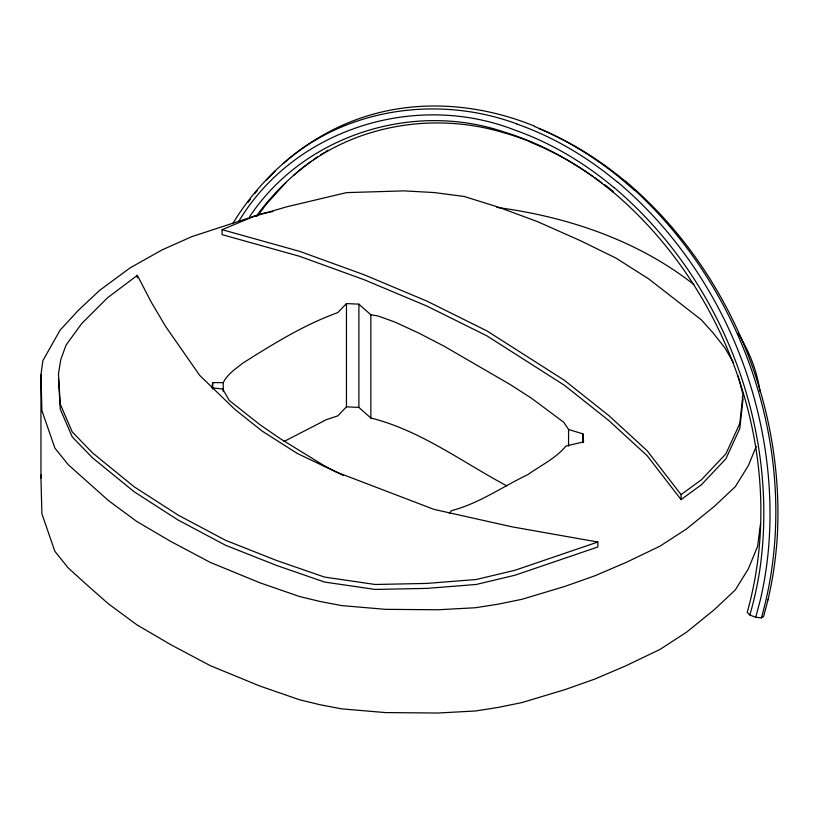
<?xml version="1.0" encoding="UTF-8"?>
<svg xmlns="http://www.w3.org/2000/svg" width="819" height="819" viewBox="0 0 819 819"><rect width="100%" height="100%" fill="white"/><g stroke="black" fill="none" stroke-linecap="round" stroke-linejoin="round"><path stroke-width="1.23" d="M776.484 547.727C787.939 411.158 730.599 269.973 625.747 181.408M760.534 523.71L757.606 546.314L748.351 568.867L735.288 589.956L714.219 609.745L686.598 632.166L660.042 649.395L626.187 665.652L594.952 679.012L564.926 689.659L521.887 702.579L498.638 707.34L475.501 710.984L437.93 713.021L385.493 712.591L341.543 708.844L319.891 704.698L299.58 699.784L259.869 686.035L210.288 665.652L170.956 644.788L136.978 624.877L108.415 603.818L87.336 585.268L68.172 567.874L54.863 551.31L41.892 513.779L40.95 478.009L40.95 374.754L42.875 360.657L59.992 330.282L78.245 310.401L99.672 290.346L130.078 267.905L162.07 249.897L191.953 236.589L261.967 213.687L272.84 211.548M40.95 478.009L41.431 474.488M568.56 446.048L568.56 429.473L563.738 422.266L531.326 398.116L510.186 384.541L444.123 346.212L418.878 333.128L394.666 321.949L378.03 316.001L370.843 314.772L358.886 304.156L346.457 303.573L337.807 312.602C304.023 324.744 273.096 344.041 242.813 363.134C235.606 368.867 227.447 374.129 223.218 382.647L212.745 382.616L211.834 387.786L222.727 389.066L229.238 400.419L259.715 424.529L280.026 438.534L324.426 465.857L343.427 475.542M613.339 192.281C731.357 292.158 789.291 462.315 747.204 612.366L749.825 614.997L755.722 617.28L760.155 600.614A296.785 223.27 84 0 0 768.519 548.546C780.159 411.998 722.665 270.802 617.864 182.238M755.722 617.28L761.424 617.874C804.012 466.533 749.354 295.352 634.438 189.906M768.027 599.774L763.605 616.441L761.424 617.874M756.213 446.437L748.351 465.612L735.288 486.701L714.219 506.48L686.598 528.9L660.042 546.14L626.187 562.397L594.952 575.757L564.926 586.404L521.887 599.313L498.638 604.084L475.501 607.729L437.93 609.766L385.493 609.336L341.543 605.579L319.891 601.443L299.58 596.529L259.869 582.78L210.288 562.397L170.956 541.533L136.978 521.611L108.415 500.552L68.172 464.619L54.863 448.054L41.892 410.524L40.95 374.754M232.77 223.546C264.168 172.103 313.892 130.774 372.389 114.435C425.706 99.324 483.497 105.293 534.438 126.106M238.595 221.621C294.011 129.207 414.701 91.196 514.271 129.873A446.427 335.882 83.9 0 1 613.922 187.541M449.355 513.585L451.361 510.667C478.9 503.624 502.487 486.66 527.907 474.59C540.765 465.387 555.763 458.405 566.011 446.017L583.568 441.881L582.903 433.865L568.56 429.473M248.167 202.293L250.338 199.416M249.56 216.789C303.091 136.21 410.677 101.228 502.016 131.316M256.398 216.165C271.621 195.065 290.325 176.494 311.363 161.2M257.442 215.95L266.41 204.064L285.923 182.535M254.678 193.663L257.166 190.745M346.457 303.573L346.457 406.828L337.807 415.857L326.249 419.727L283.968 441.513M266.38 180.17L275.112 171.11M283.21 163.595C345.884 107.709 439.107 95.065 516.82 123.904M293.54 175.45C350.45 124.928 433.773 110.831 505.651 133.323M597.829 542.024L511.895 526.812L433.937 509.367L335.555 471.744L297.236 453.419L262.275 431.183L234.951 409.449L199.764 375.481L165.786 326.709L151.464 302.508L137.336 275.358L107.381 297.911L81.726 323.546L66.052 345.106L60.729 359.756L58.477 373.792L60.248 404.115L72.236 431.93L92.527 452.876L134.121 486.762L178.061 515.049L225.614 540.325L276.74 560.544L324.6 577.098L375.163 584.479L426.832 583.425L476.248 579.504L515.079 570.229L597.829 542.024L597.829 546.99L515.079 575.194L476.248 584.469L426.832 588.39L375.163 589.445L324.6 582.063L276.74 565.509L225.614 545.29L178.061 520.014L134.121 491.728L92.527 457.841L72.236 436.896L60.248 409.08L58.477 378.757M742.321 396.908L742.976 399.375L739.792 428.47L725.931 458.753L701.422 484.725L681.08 499.6L681.08 494.635L701.422 479.76L725.931 453.798L739.792 423.505L742.976 394.41L738.114 375.921M313.411 159.746L317.506 156.838M320.638 154.801L323.802 152.836M325.911 151.525L328.02 150.215M681.08 499.6L647.061 455.599L608.865 420.577L564.383 385.268L486.977 335.892L426.996 306.122L364.097 279.699L299.734 256.357L222.072 234.633L222.072 229.668L254.678 216.093L287.234 206.685L346.539 192.619L404.064 190.878L434.09 192.547L464.138 196.468L498.443 207.166L537.479 221.621L580.343 240.643L615.99 258.108L648.699 278.9L701.289 319.789L713.042 332.872L724.825 347.778L733.64 362.837M346.457 406.828L358.886 407.422L370.843 418.028C420.352 430.282 462.479 462.244 506.889 485.882M496.846 207.412L500.624 207.934C569.737 217.547 638.666 241.083 693.939 284.613M222.072 229.668L299.734 251.392L364.097 274.744L426.996 301.157L486.977 330.927L564.383 380.303L608.865 415.622L647.061 450.634L681.08 494.635M604.831 184.746L613.472 191.646M613.974 187.438C721.437 278.276 778.674 425.378 760.493 564.946A289.035 217.516 83.9 0 1 749.825 614.987M738.103 333.241C748.965 350.941 757.084 370.618 759.919 391.277M582.903 433.865L582.903 442.792M370.843 314.772L370.843 418.028M358.886 304.156L358.886 407.422M223.218 382.647L223.218 391.564M212.745 382.616L212.745 388.984M137.336 275.358L137.336 277.836M776.402 547.706A296.785 223.27 84 0 1 767.966 599.743M598.454 161.527A451.771 339.793 83.8 0 1 634.275 190.233M539.004 128.624A452.436 340.376 83.9 0 1 550.992 133.855M552.078 134.357A452.436 340.376 83.9 0 1 625.675 181.562M516.799 124.007A452.436 340.387 83.9 0 1 617.792 182.402M502.006 131.378A439.885 330.968 83.9 0 1 613.277 192.424M531.306 142.526A438.667 329.862 83.8 0 1 592.966 176.423M594.942 177.815A438.667 329.862 83.8 0 1 601.791 182.832M534.377 126.413A455.702 342.547 83.7 0 1 598.402 161.65M505.661 133.241A434.694 327.313 84 0 1 531.367 142.219"/></g></svg>
